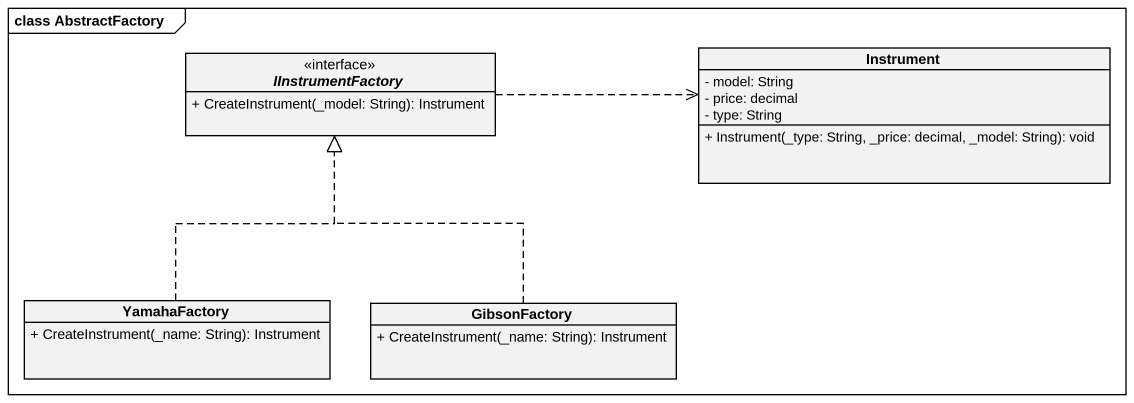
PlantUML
@startuml
mainframe class AbstractFactory
hide circle
hide empty members
skinparam classAttributeIconSize 0
interface IInstrumentFactory <<interface>> {
  + CreateInstrument(_model: String): Instrument
}
class Instrument {
  - model: String
  - price: decimal
  - type: String
  + Instrument(_type: String, _price: decimal, _model: String): void
}
class YamahaFactory {
  + CreateInstrument(_name: String): Instrument
}
class GibsonFactory {
  + CreateInstrument(_name: String): Instrument
}
IInstrumentFactory .right.> Instrument
YamahaFactory .up.|> IInstrumentFactory
GibsonFactory .up.|> IInstrumentFactory
@enduml
